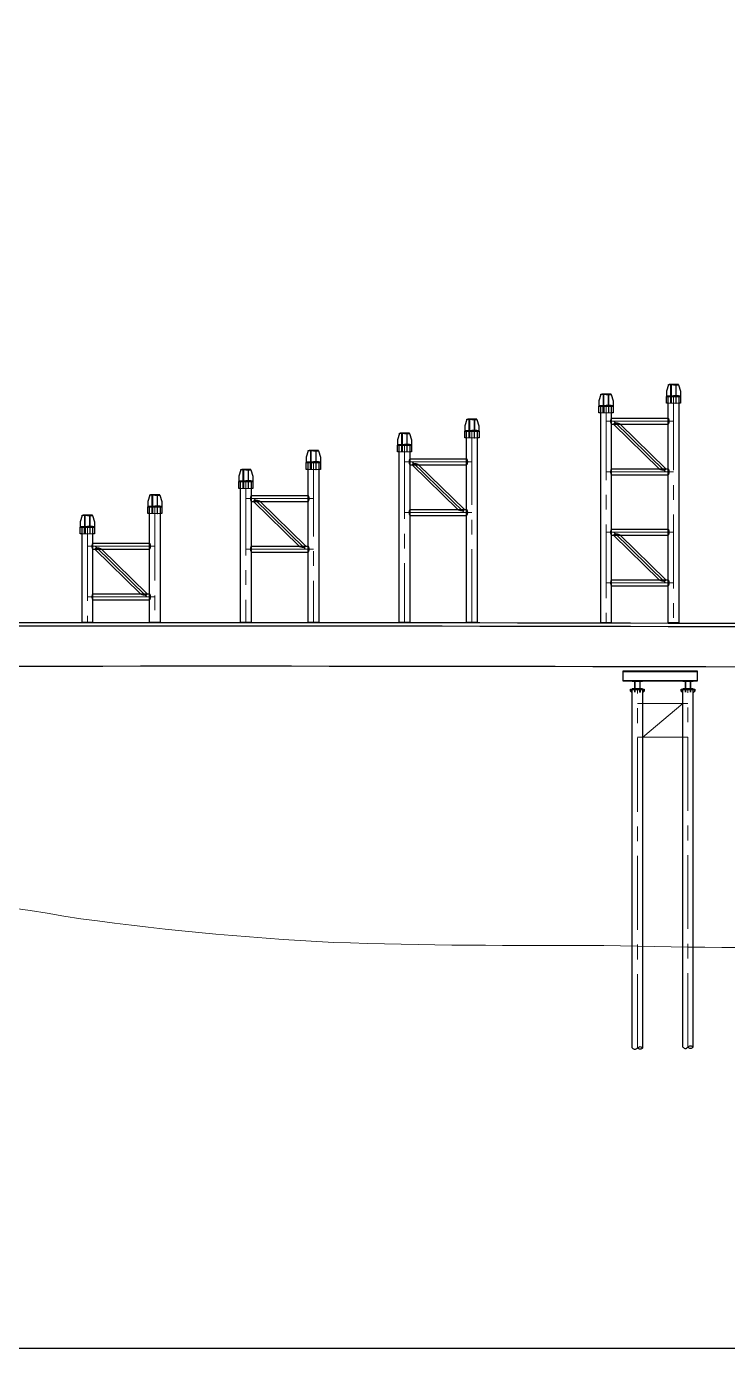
# Model space of a CAD drawing. Extents: x 1767995 to 4174245, y 542814 to 862564.
# Drawn here: x 2891951 to 2933519, y 542814 to 621153 of the extents above; entities that cross this region are included whole.
import ezdxf

# ---------------------------------------------------------------- set-up
doc = ezdxf.new("R2010")
doc.units = 0
doc.header["$LTSCALE"] = 3500
doc.linetypes.add('CENTER', pattern=[2, 1.25, -0.25, 0.25, -0.25])
doc.linetypes.add('DASHED', pattern=[0.75, 0.5, -0.25])
doc.layers.get('Defpoints').update_dxf_attribs({"color": 8})
for name, color, linetype, lineweight in [('1粗实线', 1, 'Continuous', 30), ('3中心线', 6, 'CENTER', 18), ('4虚线', 2, 'DASHED', 18), ('6标注线', 7, 'Continuous', 13), ('文字', 7, 'Continuous', 15), ('细实线', 7, 'Continuous', 15)]:
    doc.layers.add(name, color=color, linetype=linetype, lineweight=lineweight)
doc.layers.add('M_Prof', color=2, linetype='Continuous')

# ---------------------------------------------------------------- blocks, each defined once
blk = doc.blocks.new('gdfgdfg')
at = {"layer": '细实线'}
for p, q in [((218782, 23297), (219782, 23144)), ((219782, 23144), (220782, 22990)), ((220782, 22990), (221782, 22826)), ((221782, 22826), (222782, 22660)), ((222782, 22660), (223782, 22535)), ((223782, 22535), (224782, 22410)), ((224782, 22410), (225782, 22284)), ((225782, 22284), (226782, 22159)), ((226782, 22159), (227782, 22044)), ((227782, 22044), (228782, 21941)), ((228782, 21941), (229782, 21850)), ((229782, 21850), (230782, 21758)), ((230782, 21758), (231782, 21667)), ((231782, 21667), (232782, 21583)), ((232782, 21583), (233782, 21505)), ((233782, 21505), (234782, 21444)), ((234782, 21444), (235782, 21383)), ((235782, 21383), (236782, 21323)), ((236782, 21323), (237782, 21264)), ((237782, 21264), (238782, 21229)), ((238782, 21229), (239782, 21199)), ((239782, 21199), (240782, 21181)), ((240782, 21181), (241782, 21163)), ((241782, 21163), (242782, 21145)), ((242782, 21145), (243782, 21127)), ((243782, 21127), (244782, 21108)), ((244782, 21108), (245782, 21097)), ((245782, 21097), (246782, 21089)), ((246782, 21089), (247782, 21081)), ((247782, 21081), (248782, 21073)), ((248782, 21073), (249782, 21075)), ((249782, 21075), (250782, 21077)), ((250782, 21077), (251782, 21074)), ((251782, 21074), (252782, 21071)), ((252782, 21071), (253782, 21069)), ((253782, 21069), (254782, 21058)), ((254782, 21058), (255782, 21033)), ((255782, 21033), (256782, 21017)), ((256782, 21017), (257782, 21003)), ((257782, 21003), (258782, 20989)), ((258782, 20989), (259782, 20975)), ((259782, 20975), (260782, 20969)), ((260782, 20969), (261782, 20965))]:
    blk.add_line(p, q, dxfattribs=at)
blk = doc.blocks.new('werwerer')
at = {"layer": '1粗实线', "elevation": 0}
for points in [[(193795, 41794, 0.464316), (193777, 41816), (193651, 41816), (193531, 41444), (193531, 41144), (193651, 41144), (193651, 41164), (193777, 41164, 0.464316), (193795, 41186)], [(193951, 41144), (193651, 41144), (193651, 41164), (193777, 41164, 0.414214), (193795, 41182), (193795, 41798, 0.414214), (193777, 41816), (193651, 41816), (193651, 41836), (193951, 41836), (193951, 41816), (193826, 41816, 0.414214), (193808, 41798), (193808, 41182, 0.414214), (193826, 41164), (193951, 41164)], [(193951, 41144), (194251, 41144), (194251, 41164), (194126, 41164, -0.414214), (194108, 41182), (194108, 41798, -0.414214), (194126, 41816), (194251, 41816), (194251, 41836), (193951, 41836), (193951, 41816), (194077, 41816, -0.414214), (194095, 41798), (194095, 41182, -0.414214), (194077, 41164), (193951, 41164)], [(194108, 41794, -0.464316), (194126, 41816), (194251, 41816), (194371, 41444), (194371, 41144), (194251, 41144), (194251, 41164), (194126, 41164, -0.464316), (194108, 41186)]]:
    blk.add_lwpolyline(points, format="xyb", close=True, dxfattribs=at)
blk.add_lwpolyline([(193701, 41846), (194201, 41846), (194201, 41836), (193701, 41836)], close=True, dxfattribs=at)
blk = doc.blocks.new('tertert')
at = {"layer": '1粗实线'}
for p, q in [((203266, 43306, 0), (206636, 43306, 0)), ((203266, 42955, 0), (206636, 42955, 0)), ((203401, 42955, 0), (206112, 40306, 0)), ((203791, 42955, 0), (206502, 40306, 0)), ((203266, 40306, 0), (206636, 40306, 0)), ((203266, 39955, 0), (206636, 39955, 0))]:
    blk.add_line(p, q, dxfattribs=at)
at = {"layer": '1粗实线', "elevation": 0}
for points in [[(203266, 43306), (203266, 43306), (203266, 43305), (203266, 43305), (203265, 43304), (203265, 43303), (203264, 43301), (203263, 43299), (203262, 43297), (203261, 43295), (203260, 43293), (203259, 43290), (203257, 43287), (203256, 43284), (203255, 43280), (203253, 43276), (203251, 43272), (203250, 43268), (203248, 43264), (203246, 43259), (203244, 43255), (203243, 43250), (203241, 43244), (203239, 43239), (203237, 43234), (203236, 43228), (203234, 43222), (203232, 43216), (203231, 43210), (203229, 43204), (203228, 43198), (203227, 43191), (203225, 43185), (203224, 43178), (203223, 43171), (203223, 43165), (203222, 43158), (203221, 43151), (203221, 43144), (203221, 43137), (203221, 43130), (203221, 43124), (203221, 43117), (203221, 43110), (203222, 43103), (203223, 43096), (203223, 43089), (203224, 43083), (203225, 43076), (203227, 43070), (203228, 43063), (203229, 43057), (203231, 43051), (203232, 43045), (203234, 43039), (203236, 43033), (203237, 43027), (203239, 43022), (203241, 43016), (203243, 43011), (203244, 43006), (203246, 43002), (203248, 42997), (203250, 42993), (203251, 42988), (203253, 42984), (203255, 42981), (203256, 42977), (203257, 42974), (203259, 42971), (203260, 42968), (203261, 42966), (203262, 42964), (203263, 42962), (203264, 42960), (203265, 42958), (203265, 42957), (203266, 42956), (203266, 42955), (203266, 42955), (203266, 42955)], [(206636, 43306), (206636, 43306), (206637, 43305), (206637, 43305), (206637, 43304), (206638, 43303), (206639, 43301), (206640, 43299), (206641, 43297), (206642, 43295), (206643, 43293), (206644, 43290), (206645, 43287), (206647, 43284), (206648, 43280), (206650, 43276), (206652, 43272), (206653, 43268), (206655, 43264), (206657, 43259), (206658, 43255), (206660, 43250), (206662, 43244), (206664, 43239), (206666, 43234), (206667, 43228), (206669, 43222), (206671, 43216), (206672, 43210), (206674, 43204), (206675, 43198), (206676, 43191), (206677, 43185), (206679, 43178), (206679, 43171), (206680, 43165), (206681, 43158), (206681, 43151), (206682, 43144), (206682, 43137), (206682, 43130), (206682, 43124), (206682, 43117), (206681, 43110), (206681, 43103), (206680, 43096), (206679, 43089), (206679, 43083), (206677, 43076), (206676, 43070), (206675, 43063), (206674, 43057), (206672, 43051), (206671, 43045), (206669, 43039), (206667, 43033), (206666, 43027), (206664, 43022), (206662, 43016), (206660, 43011), (206658, 43006), (206657, 43002), (206655, 42997), (206653, 42993), (206652, 42988), (206650, 42984), (206648, 42981), (206647, 42977), (206645, 42974), (206644, 42971), (206643, 42968), (206642, 42966), (206641, 42964), (206640, 42962), (206639, 42960), (206638, 42958), (206637, 42957), (206637, 42956), (206637, 42955), (206636, 42955), (206636, 42955)], [(203266, 40306), (203266, 40306), (203266, 40305), (203266, 40305), (203265, 40304), (203265, 40303), (203264, 40301), (203263, 40299), (203262, 40297), (203261, 40295), (203260, 40293), (203259, 40290), (203257, 40287), (203256, 40284), (203255, 40280), (203253, 40276), (203251, 40272), (203250, 40268), (203248, 40264), (203246, 40259), (203244, 40255), (203243, 40250), (203241, 40244), (203239, 40239), (203237, 40234), (203236, 40228), (203234, 40222), (203232, 40216), (203231, 40210), (203229, 40204), (203228, 40198), (203227, 40191), (203225, 40185), (203224, 40178), (203223, 40171), (203223, 40165), (203222, 40158), (203221, 40151), (203221, 40144), (203221, 40137), (203221, 40130), (203221, 40124), (203221, 40117), (203221, 40110), (203222, 40103), (203223, 40096), (203223, 40089), (203224, 40083), (203225, 40076), (203227, 40070), (203228, 40063), (203229, 40057), (203231, 40051), (203232, 40045), (203234, 40039), (203236, 40033), (203237, 40027), (203239, 40022), (203241, 40016), (203243, 40011), (203244, 40006), (203246, 40002), (203248, 39997), (203250, 39993), (203251, 39988), (203253, 39984), (203255, 39981), (203256, 39977), (203257, 39974), (203259, 39971), (203260, 39968), (203261, 39966), (203262, 39964), (203263, 39962), (203264, 39960), (203265, 39958), (203265, 39957), (203266, 39956), (203266, 39955), (203266, 39955), (203266, 39955)], [(206636, 40306), (206636, 40306), (206637, 40305), (206637, 40305), (206637, 40304), (206638, 40303), (206639, 40301), (206640, 40299), (206641, 40297), (206642, 40295), (206643, 40293), (206644, 40290), (206645, 40287), (206647, 40284), (206648, 40280), (206650, 40276), (206652, 40272), (206653, 40268), (206655, 40264), (206657, 40259), (206658, 40255), (206660, 40250), (206662, 40244), (206664, 40239), (206666, 40234), (206667, 40228), (206669, 40222), (206671, 40216), (206672, 40210), (206674, 40204), (206675, 40198), (206676, 40191), (206677, 40185), (206679, 40178), (206679, 40171), (206680, 40165), (206681, 40158), (206681, 40151), (206682, 40144), (206682, 40137), (206682, 40130), (206682, 40124), (206682, 40117), (206681, 40110), (206681, 40103), (206680, 40096), (206679, 40089), (206679, 40083), (206677, 40076), (206676, 40070), (206675, 40063), (206674, 40057), (206672, 40051), (206671, 40045), (206669, 40039), (206667, 40033), (206666, 40027), (206664, 40022), (206662, 40016), (206660, 40011), (206658, 40006), (206657, 40002), (206655, 39997), (206653, 39993), (206652, 39988), (206650, 39984), (206648, 39981), (206647, 39977), (206645, 39974), (206644, 39971), (206643, 39968), (206642, 39966), (206641, 39964), (206640, 39962), (206639, 39960), (206638, 39958), (206637, 39957), (206637, 39956), (206637, 39955), (206636, 39955), (206636, 39955)]]:
    blk.add_lwpolyline(points, dxfattribs=at)
at = {"layer": '1粗实线'}
for points in [[(203791, 42955), (203791, 42955), (203790, 42955), (203789, 42956), (203788, 42956), (203785, 42957), (203783, 42958), (203780, 42959), (203776, 42960), (203773, 42961), (203768, 42963), (203764, 42964), (203758, 42966), (203753, 42968), (203747, 42970), (203741, 42972), (203734, 42974), (203727, 42977), (203720, 42979), (203712, 42981), (203705, 42984), (203696, 42986), (203688, 42989), (203680, 42991), (203671, 42994), (203662, 42997), (203653, 42999), (203644, 43002), (203635, 43004), (203625, 43006), (203616, 43008), (203607, 43010), (203598, 43012), (203589, 43014), (203580, 43016), (203571, 43017), (203562, 43018), (203553, 43019), (203545, 43020), (203537, 43020), (203529, 43020), (203522, 43020), (203515, 43020), (203508, 43019), (203501, 43018), (203494, 43017), (203488, 43016), (203482, 43014), (203477, 43012), (203472, 43010), (203467, 43008), (203462, 43006), (203457, 43004), (203453, 43002), (203449, 42999), (203445, 42997), (203441, 42994), (203438, 42991), (203434, 42989), (203431, 42986), (203428, 42984), (203426, 42981), (203423, 42979), (203420, 42977), (203418, 42974), (203416, 42972), (203414, 42970), (203412, 42968), (203410, 42966), (203409, 42964), (203407, 42963), (203406, 42961), (203405, 42960), (203404, 42959), (203403, 42958), (203402, 42957), (203402, 42956), (203401, 42956), (203401, 42955), (203401, 42955), (203401, 42955)], [(206112, 40306), (206112, 40306), (206112, 40306), (206114, 40305), (206115, 40305), (206117, 40304), (206120, 40303), (206123, 40302), (206126, 40301), (206130, 40299), (206135, 40298), (206139, 40296), (206144, 40295), (206150, 40293), (206156, 40291), (206162, 40289), (206169, 40287), (206176, 40284), (206183, 40282), (206190, 40279), (206198, 40277), (206206, 40274), (206215, 40272), (206223, 40269), (206232, 40267), (206241, 40264), (206250, 40262), (206259, 40259), (206268, 40257), (206278, 40255), (206287, 40252), (206296, 40250), (206305, 40249), (206314, 40247), (206323, 40245), (206332, 40244), (206341, 40243), (206349, 40242), (206358, 40241), (206366, 40241), (206374, 40241), (206381, 40241), (206388, 40241), (206395, 40242), (206402, 40243), (206408, 40244), (206415, 40245), (206420, 40247), (206426, 40249), (206431, 40250), (206436, 40252), (206441, 40255), (206446, 40257), (206450, 40259), (206454, 40262), (206458, 40264), (206462, 40267), (206465, 40269), (206468, 40272), (206472, 40274), (206475, 40277), (206477, 40279), (206480, 40282), (206482, 40284), (206485, 40287), (206487, 40289), (206489, 40291), (206491, 40293), (206492, 40295), (206494, 40296), (206495, 40298), (206497, 40299), (206498, 40301), (206499, 40302), (206500, 40303), (206500, 40304), (206501, 40305), (206502, 40305), (206502, 40306), (206502, 40306), (206502, 40306)]]:
    blk.add_lwpolyline(points, dxfattribs=at)
at = {"layer": '3中心线'}
for p, q in [((202951, 43130, 0), (206951, 43130, 0)), ((203416, 43130, 0), (206486, 40130, 0)), ((202951, 40130, 0), (206951, 40130, 0))]:
    blk.add_line(p, q, dxfattribs=at)
blk = doc.blocks.new('trret')
at = {"layer": '1粗实线'}
for p, q in [((3671816, 920589), (3671816, 941829)), ((3672446, 920589), (3672446, 941829)), ((3674816, 920637), (3674816, 941829)), ((3675446, 920637), (3675446, 941829))]:
    blk.add_line(p, q, dxfattribs=at)
for points in [[(3671275, 942333), (3675686, 942333), (3675686, 942921), (3671275, 942921)], [(3671816, 941679), (3671781, 941679), (3671731, 941729), (3671731, 941829), (3671731, 941729), (3671781, 941679)], [(3671731, 941829), (3672531, 941829)], [(3671987, 941829), (3671987, 941679), (3671975, 941679), (3671975, 941829), (3671975, 941679), (3671987, 941679)], [(3672287, 941829), (3672287, 941679), (3672275, 941679), (3672275, 941829), (3672275, 941679), (3672287, 941679)], [(3672481, 941679), (3672446, 941679)], [(3672531, 941729), (3672481, 941679), (3672531, 941729), (3672531, 941829)], [(3674816, 941679), (3674781, 941679), (3674731, 941729), (3674731, 941829), (3674731, 941729), (3674781, 941679)], [(3674731, 941829), (3675531, 941829)], [(3674987, 941829), (3674987, 941679), (3674975, 941679), (3674975, 941829), (3674975, 941679), (3674987, 941679)], [(3675287, 941829), (3675287, 941679), (3675275, 941679), (3675275, 941829), (3675275, 941679), (3675287, 941679)], [(3675481, 941679), (3675446, 941679)], [(3675531, 941729), (3675481, 941679), (3675531, 941729), (3675531, 941829)]]:
    blk.add_lwpolyline(points, close=True, dxfattribs=at)
for points in [[(3671731, 941845), (3671731, 941829), (3671731, 941845), (3672531, 941845), (3672531, 941829), (3672531, 941845)], [(3674731, 941845), (3674731, 941829), (3674731, 941845), (3675531, 941845), (3675531, 941829), (3675531, 941845)]]:
    blk.add_lwpolyline(points, dxfattribs=at)
at = {"layer": '3中心线'}
for p, q in [((3672131, 920589), (3672131, 941829)), ((3675131, 920637), (3675131, 941829)), ((3672131, 940996), (3675131, 940996)), ((3672451, 938996), (3674828, 940996)), ((3672131, 938996), (3675131, 938996))]:
    blk.add_line(p, q, dxfattribs=at)
at = {"layer": 'M_Prof'}
for p, q in [((3671275, 942901), (3675686, 942901)), ((3671275, 942353), (3675686, 942353))]:
    blk.add_line(p, q, dxfattribs=at)
for points in [[(3671831, 941845), (3672131, 941845), (3672131, 941863), (3672000, 941863, -0.414214), (3671987, 941876), (3671987, 942302, -0.414214), (3672000, 942315), (3672131, 942315), (3672131, 942333), (3671831, 942333), (3671831, 942315), (3671963, 942315, -0.414214), (3671976, 942302), (3671976, 941876, -0.414214), (3671963, 941863), (3671831, 941863)], [(3672131, 941845), (3672431, 941845), (3672431, 941863), (3672300, 941863, -0.414214), (3672287, 941876), (3672287, 942302, -0.414214), (3672300, 942315), (3672431, 942315), (3672431, 942333), (3672131, 942333), (3672131, 942315), (3672263, 942315, -0.414214), (3672276, 942302), (3672276, 941876, -0.414214), (3672263, 941863), (3672131, 941863)], [(3674831, 941845), (3675131, 941845), (3675131, 941863), (3675000, 941863, -0.414214), (3674987, 941876), (3674987, 942302, -0.414214), (3675000, 942315), (3675131, 942315), (3675131, 942333), (3674831, 942333), (3674831, 942315), (3674963, 942315, -0.414214), (3674976, 942302), (3674976, 941876, -0.414214), (3674963, 941863), (3674831, 941863)], [(3675131, 941845), (3675431, 941845), (3675431, 941863), (3675300, 941863, -0.414214), (3675287, 941876), (3675287, 942302, -0.414214), (3675300, 942315), (3675431, 942315), (3675431, 942333), (3675131, 942333), (3675131, 942315), (3675263, 942315, -0.414214), (3675276, 942302), (3675276, 941876, -0.414214), (3675263, 941863), (3675131, 941863)]]:
    blk.add_lwpolyline(points, format="xyb", close=True, dxfattribs=at)
for points in [[(3671816, 920589), (3671974, 920510), (3672131, 920589), (3672289, 920667), (3672446, 920589)], [(3672446, 920589), (3672289, 920510), (3672131, 920589)], [(3674816, 920637), (3674974, 920559), (3675131, 920637), (3675289, 920716), (3675446, 920637)], [(3675446, 920637), (3675289, 920559), (3675131, 920637)]]:
    blk.add_spline(points, degree=3, dxfattribs=at)

msp = doc.modelspace()

# ---------------------------------------------------------------- linework, layer by layer
at = {"layer": '1粗实线', "ltscale": 4}
for p, q in [((2926732.5, 598670.4), (2925892.5, 598670.4)), ((2925892.5, 598670.4), (2925892.5, 598650.4)), ((2925892.5, 598650.4), (2926732.5, 598650.4)), ((2926151.5, 598650.4), (2926173.5, 598650.4)), ((2926151.5, 598250.4), (2926151.5, 598650.4)), ((2926173.5, 598650.4), (2926173.5, 598250.4)), ((2926451.5, 598650.4), (2926451.5, 598250.4)), ((2926473.5, 598250.4), (2926473.5, 598650.4)), ((2926732.5, 598650.4), (2926732.5, 598670.4)), ((2930732.5, 599250.5, 0.1), (2929892.5, 599250.5, 0.1)), ((2929892.5, 599250.5, 0.1), (2929892.5, 599230.5, 0.1)), ((2929892.5, 599230.5, 0.1), (2930732.5, 599230.5, 0.1)), ((2930151.5, 599230.5, 0.1), (2930173.5, 599230.5, 0.1)), ((2930151.5, 598830.5, 0.1), (2930151.5, 599230.5, 0.1)), ((2930173.5, 598830.5, 0.1), (2930151.5, 598830.5, 0.1)), ((2930173.5, 599230.5, 0.1), (2930173.5, 598830.5, 0.1)), ((2930473.5, 599230.5, 0.1), (2930451.5, 599230.5, 0.1)), ((2930451.5, 599230.5, 0.1), (2930451.5, 598830.5, 0.1)), ((2930451.5, 598830.5, 0.1), (2930473.5, 598830.5, 0.1)), ((2930473.5, 598830.5, 0.1), (2930473.5, 599230.5, 0.1)), ((2930732.5, 599230.5, 0.1), (2930732.5, 599250.5, 0.1)), ((2926173.5, 598250.4), (2926151.5, 598250.4)), ((2918782.5, 597198, -0.3), (2917942.5, 597198, -0.3)), ((2917942.5, 597198, -0.3), (2917942.5, 597178, -0.3)), ((2917942.5, 597178, -0.3), (2918782.5, 597178, -0.3)), ((2918201.5, 597178, -0.3), (2918223.5, 597178, -0.3)), ((2918201.5, 596778, -0.3), (2918201.5, 597178, -0.3)), ((2918223.5, 597178, -0.3), (2918223.5, 596778, -0.3)), ((2918523.5, 597178, -0.3), (2918501.5, 597178, -0.3)), ((2918501.5, 597178, -0.3), (2918501.5, 596778, -0.3)), ((2918523.5, 596778, -0.3), (2918523.5, 597178, -0.3)), ((2918782.5, 597178, -0.3), (2918782.5, 597198, -0.3)), ((2914782.5, 596363.7, -0.4), (2913942.5, 596363.7, -0.4)), ((2913942.5, 596363.7, -0.4), (2913942.5, 596343.7, -0.4)), ((2913942.5, 596343.7, -0.4), (2914782.5, 596343.7, -0.4)), ((2914201.5, 596343.7, -0.4), (2914223.5, 596343.7, -0.4)), ((2914201.5, 595943.7, -0.4), (2914201.5, 596343.7, -0.4)), ((2914223.5, 596343.7, -0.4), (2914223.5, 595943.7, -0.4)), ((2914501.5, 596343.7, -0.4), (2914501.5, 595943.7, -0.4)), ((2914523.5, 595943.7, -0.4), (2914523.5, 596343.7, -0.4)), ((2914782.5, 596343.7, -0.4), (2914782.5, 596363.7, -0.4)), ((2918223.5, 596778, -0.3), (2918201.5, 596778, -0.3)), ((2918501.5, 596778, -0.3), (2918523.5, 596778, -0.3)), ((2914223.5, 595943.7, -0.4), (2914201.5, 595943.7, -0.4)), ((2909382.5, 595329.2, -0.3), (2908542.5, 595329.2, -0.3)), ((2908542.5, 595329.2, -0.3), (2908542.5, 595309.2, -0.3)), ((2908542.5, 595309.2, -0.3), (2909382.5, 595309.2, -0.3)), ((2908801.5, 595309.2, -0.3), (2908823.5, 595309.2, -0.3)), ((2908801.5, 594909.2, -0.3), (2908801.5, 595309.2, -0.3)), ((2908823.5, 594909.2, -0.3), (2908801.5, 594909.2, -0.3)), ((2908823.5, 595309.2, -0.3), (2908823.5, 594909.2, -0.3)), ((2909123.5, 595309.2, -0.3), (2909101.5, 595309.2, -0.3)), ((2909101.5, 595309.2, -0.3), (2909101.5, 594909.2, -0.3)), ((2909101.5, 594909.2, -0.3), (2909123.5, 594909.2, -0.3)), ((2909123.5, 594909.2, -0.3), (2909123.5, 595309.2, -0.3)), ((2909382.5, 595309.2, -0.3), (2909382.5, 595329.2, -0.3)), ((2905382.5, 594202.7, -0.4), (2904542.5, 594202.7, -0.4)), ((2904542.5, 594202.7, -0.4), (2904542.5, 594182.7, -0.4)), ((2904542.5, 594182.7, -0.4), (2905382.5, 594182.7, -0.4)), ((2904801.5, 594182.7, -0.4), (2904823.5, 594182.7, -0.4)), ((2904801.5, 593782.7, -0.4), (2904801.5, 594182.7, -0.4)), ((2904823.5, 594182.7, -0.4), (2904823.5, 593782.7, -0.4)), ((2905101.5, 594182.7, -0.4), (2905101.5, 593782.7, -0.4)), ((2905123.5, 593782.7, -0.4), (2905123.5, 594182.7, -0.4)), ((2905382.5, 594182.7, -0.4), (2905382.5, 594202.7, -0.4)), ((2904823.5, 593782.7, -0.4), (2904801.5, 593782.7, -0.4)), ((2899982.5, 592713.3, 0), (2899142.5, 592713.3, 0)), ((2899142.5, 592713.3, 0), (2899142.5, 592693.3, 0)), ((2899142.5, 592693.3, 0), (2899982.5, 592693.3, 0)), ((2899401.5, 592693.3, 0), (2899423.5, 592693.3, 0)), ((2899401.5, 592293.3, 0), (2899401.5, 592693.3, 0)), ((2899423.5, 592293.3, 0), (2899401.5, 592293.3, 0)), ((2899423.5, 592693.3, 0), (2899423.5, 592293.3, 0)), ((2899723.5, 592693.3, 0), (2899701.5, 592693.3, 0)), ((2899701.5, 592693.3, 0), (2899701.5, 592293.3, 0)), ((2899701.5, 592293.3, 0), (2899723.5, 592293.3, 0)), ((2899723.5, 592293.3, 0), (2899723.5, 592693.3, 0)), ((2899982.5, 592693.3, 0), (2899982.5, 592713.3, 0)), ((2895982.5, 591507.5, -0.1), (2895142.5, 591507.5, -0.1)), ((2895142.5, 591507.5, -0.1), (2895142.5, 591487.5, -0.1)), ((2895142.5, 591487.5, -0.1), (2895982.5, 591487.5, -0.1)), ((2895401.5, 591487.5, -0.1), (2895423.5, 591487.5, -0.1)), ((2895401.5, 591087.5, -0.1), (2895401.5, 591487.5, -0.1)), ((2895423.5, 591487.5, -0.1), (2895423.5, 591087.5, -0.1)), ((2895701.5, 591487.5, -0.1), (2895701.5, 591087.5, -0.1)), ((2895723.5, 591087.5, -0.1), (2895723.5, 591487.5, -0.1)), ((2895982.5, 591487.5, -0.1), (2895982.5, 591507.5, -0.1)), ((2895423.5, 591087.5, -0.1), (2895401.5, 591087.5, -0.1))]:
    msp.add_line(p, q, dxfattribs=at)
at = {"layer": '1粗实线'}
for p, q in [((2925892.5, 598250.4), (2925892.5, 598650.4)), ((2925892.5, 598650.4), (2926732.5, 598650.4)), ((2926732.5, 598650.4), (2926732.5, 598250.4)), ((2929892.5, 598830.5, 0.1), (2929892.5, 599230.5, 0.1)), ((2929892.5, 599230.5, 0.1), (2930732.5, 599230.5, 0.1)), ((2929997.5, 598830.5, 0.1), (2929892.5, 598830.5, 0.1)), ((2930732.5, 598830.5, 0.1), (2930627.5, 598830.5, 0.1)), ((2930732.5, 599230.5, 0.1), (2930732.5, 598830.5, 0.1)), ((2925997.5, 598250.4), (2925892.5, 598250.4)), ((2926732.5, 598250.4), (2926627.5, 598250.4)), ((2917942.5, 596778, -0.3), (2917942.5, 597178, -0.3)), ((2917942.5, 597178, -0.3), (2918782.5, 597178, -0.3)), ((2918782.5, 597178, -0.3), (2918782.5, 596778, -0.3)), ((2913942.5, 595943.7, -0.4), (2913942.5, 596343.7, -0.4)), ((2913942.5, 596343.7, -0.4), (2914782.5, 596343.7, -0.4)), ((2914782.5, 596343.7, -0.4), (2914782.5, 595943.7, -0.4)), ((2918047.5, 596778, -0.3), (2917942.5, 596778, -0.3)), ((2918782.5, 596778, -0.3), (2918677.5, 596778, -0.3)), ((2914047.5, 595943.7, -0.4), (2913942.5, 595943.7, -0.4)), ((2914782.5, 595943.7, -0.4), (2914677.5, 595943.7, -0.4)), ((2908542.5, 594909.2, -0.3), (2908542.5, 595309.2, -0.3)), ((2908542.5, 595309.2, -0.3), (2909382.5, 595309.2, -0.3)), ((2908647.5, 594909.2, -0.3), (2908542.5, 594909.2, -0.3)), ((2909382.5, 594909.2, -0.3), (2909277.5, 594909.2, -0.3)), ((2909382.5, 595309.2, -0.3), (2909382.5, 594909.2, -0.3)), ((2904542.5, 593782.7, -0.4), (2904542.5, 594182.7, -0.4)), ((2904542.5, 594182.7, -0.4), (2905382.5, 594182.7, -0.4)), ((2905382.5, 594182.7, -0.4), (2905382.5, 593782.7, -0.4)), ((2904647.5, 593782.7, -0.4), (2904542.5, 593782.7, -0.4)), ((2905382.5, 593782.7, -0.4), (2905277.5, 593782.7, -0.4)), ((2899142.5, 592293.3, 0), (2899142.5, 592693.3, 0)), ((2899142.5, 592693.3, 0), (2899982.5, 592693.3, 0)), ((2899247.5, 592293.3, 0), (2899142.5, 592293.3, 0)), ((2899982.5, 592293.3, 0), (2899877.5, 592293.3, 0)), ((2899982.5, 592693.3, 0), (2899982.5, 592293.3, 0)), ((2895142.5, 591087.5, -0.1), (2895142.5, 591487.5, -0.1)), ((2895142.5, 591487.5, -0.1), (2895982.5, 591487.5, -0.1)), ((2895982.5, 591487.5, -0.1), (2895982.5, 591087.5, -0.1)), ((2895247.5, 591087.5, -0.1), (2895142.5, 591087.5, -0.1)), ((2895982.5, 591087.5, -0.1), (2895877.5, 591087.5, -0.1))]:
    msp.add_line(p, q, dxfattribs=at)
for points in [[(2925997.5, 585822.2), (2925997.5, 598650.4), (2926627.5, 598650.4), (2926627.5, 585822.2), (2925997.5, 585822.2)], [(2929997.5, 585822.2), (2929997.5, 599230.5), (2930627.5, 599230.5), (2930627.5, 585822.2), (2929997.5, 585822.2)]]:
    msp.add_lwpolyline(points, dxfattribs=at)
for points, elevation in [([(2918047.5, 585836.3), (2918047.5, 597178), (2918677.5, 597178), (2918677.5, 585836.3), (2918047.5, 585836.3)], -0.4), ([(2914047.5, 585836.3), (2914047.5, 596343.7), (2914677.5, 596343.7), (2914677.5, 585836.3), (2914047.5, 585836.3)], -0.4), ([(2908647.5, 585836.3), (2908647.5, 595309.2), (2909277.5, 595309.2), (2909277.5, 585836.3), (2908647.5, 585836.3)], -0.4), ([(2904647.5, 585836.3), (2904647.5, 594182.7), (2905277.5, 594182.7), (2905277.5, 585836.3), (2904647.5, 585836.3)], -0.4), ([(2899247.5, 585836.3), (2899247.5, 592693.3), (2899877.5, 592693.3), (2899877.5, 585836.3), (2899247.5, 585836.3)], -0.1), ([(2895247.5, 585836.3), (2895247.5, 591487.5), (2895877.5, 591487.5), (2895877.5, 585836.3), (2895247.5, 585836.3)], -0.1)]:
    msp.add_lwpolyline(points, dxfattribs=dict(at, elevation=elevation))
for points in [[(2842672.8, 585650.5, -0.0010736), (2869659.2, 585789.4), (2869673.9, 585789.4, -0.0032499), (3012668.1, 585288.9), (3012698.5, 585288.6, -0.0014157), (3046672.8, 584852.7, -0.0014134)], [(2842672.8, 585450.5, -0.0010736), (2869659.2, 585589.4), (2869673.9, 585589.4, -0.0032499), (3012668.1, 585088.9), (3012698.5, 585088.6, -0.0013324), (3044672.8, 584683.7, -0.0013324)], [(2842672.8, 583070.5, -0.0010736), (2869659.2, 583209.4), (2869673.9, 583209.4, -0.0032499), (3012668.1, 582708.9), (3012698.5, 582708.6, -0.0014157), (3046672.8, 582272.7)]]:
    msp.add_lwpolyline(points, format="xyb", dxfattribs=at)
at = {"layer": '3中心线'}
for p, q in [((2926312.5, 598650.4, 0.3), (2926312.5, 585822.2, 0.3)), ((2930312.5, 599230.5, 0.3), (2930312.5, 585822.2, 0.3)), ((2918362.5, 597178, -0.1), (2918362.5, 585836.3, -0.1)), ((2914362.5, 596343.7, -0.1), (2914362.5, 585836.3, -0.1)), ((2908962.5, 595309.2, -0.1), (2908962.5, 585836.3, -0.1)), ((2904962.5, 594182.7, -0.1), (2904962.5, 585836.3, -0.1)), ((2899562.5, 592693.3, 0.1), (2899562.5, 585836.3, 0.1)), ((2895562.5, 591487.5, 0.1), (2895562.5, 585836.3, 0.1))]:
    msp.add_line(p, q, dxfattribs=at)
at = {"layer": '4虚线'}
for p, q in [((2930627.5, 598830.5, 0.1), (2929997.5, 598830.5, 0.1)), ((2926627.5, 598250.4), (2925997.5, 598250.4)), ((2918677.5, 596778, -0.3), (2918047.5, 596778, -0.3)), ((2914677.5, 595943.7, -0.4), (2914047.5, 595943.7, -0.4)), ((2909277.5, 594909.2, -0.3), (2908647.5, 594909.2, -0.3)), ((2905277.5, 593782.7, -0.4), (2904647.5, 593782.7, -0.4)), ((2899877.5, 592293.3, 0), (2899247.5, 592293.3, 0)), ((2895877.5, 591087.5, -0.1), (2895247.5, 591087.5, -0.1))]:
    msp.add_line(p, q, dxfattribs=at)
at = {"layer": 'Defpoints', "elevation": -0.3}
msp.add_lwpolyline([(2730495, 862564.2), (3211745, 862564.2), (3211745, 542814.2), (2730495, 542814.2)], close=True, dxfattribs=at)

# ---------------------------------------------------------------- block references
at = {"layer": '6标注线'}
for name, p in [('werwerer', (2732361, 557526.1, 0.1)), ('werwerer', (2736361, 558106.2, 0.3)), ('werwerer', (2724411, 556053.6, -0.1)), ('tertert', (2723361, 554631.1, 0)), ('werwerer', (2720411, 555219.4, -0.3)), ('werwerer', (2715011, 554184.8, -0.1)), ('tertert', (2711411, 552224.8, 0)), ('werwerer', (2711011, 553058.3, -0.3)), ('werwerer', (2705611, 551569, 0.1)), ('tertert', (2702011, 550052, -0.3)), ('werwerer', (2701611, 550363.2)), ('tertert', (2723361, 548055, 0.1)), ('tertert', (2692611, 547224.8)), ('trret', (-743958.3, -359962.8))]:
    msp.add_blockref(name, p, dxfattribs=at)
at = {"layer": '文字'}
msp.add_blockref('gdfgdfg', (2672391.3, 545617.8), dxfattribs=at)

doc.saveas('drawing.dxf')
